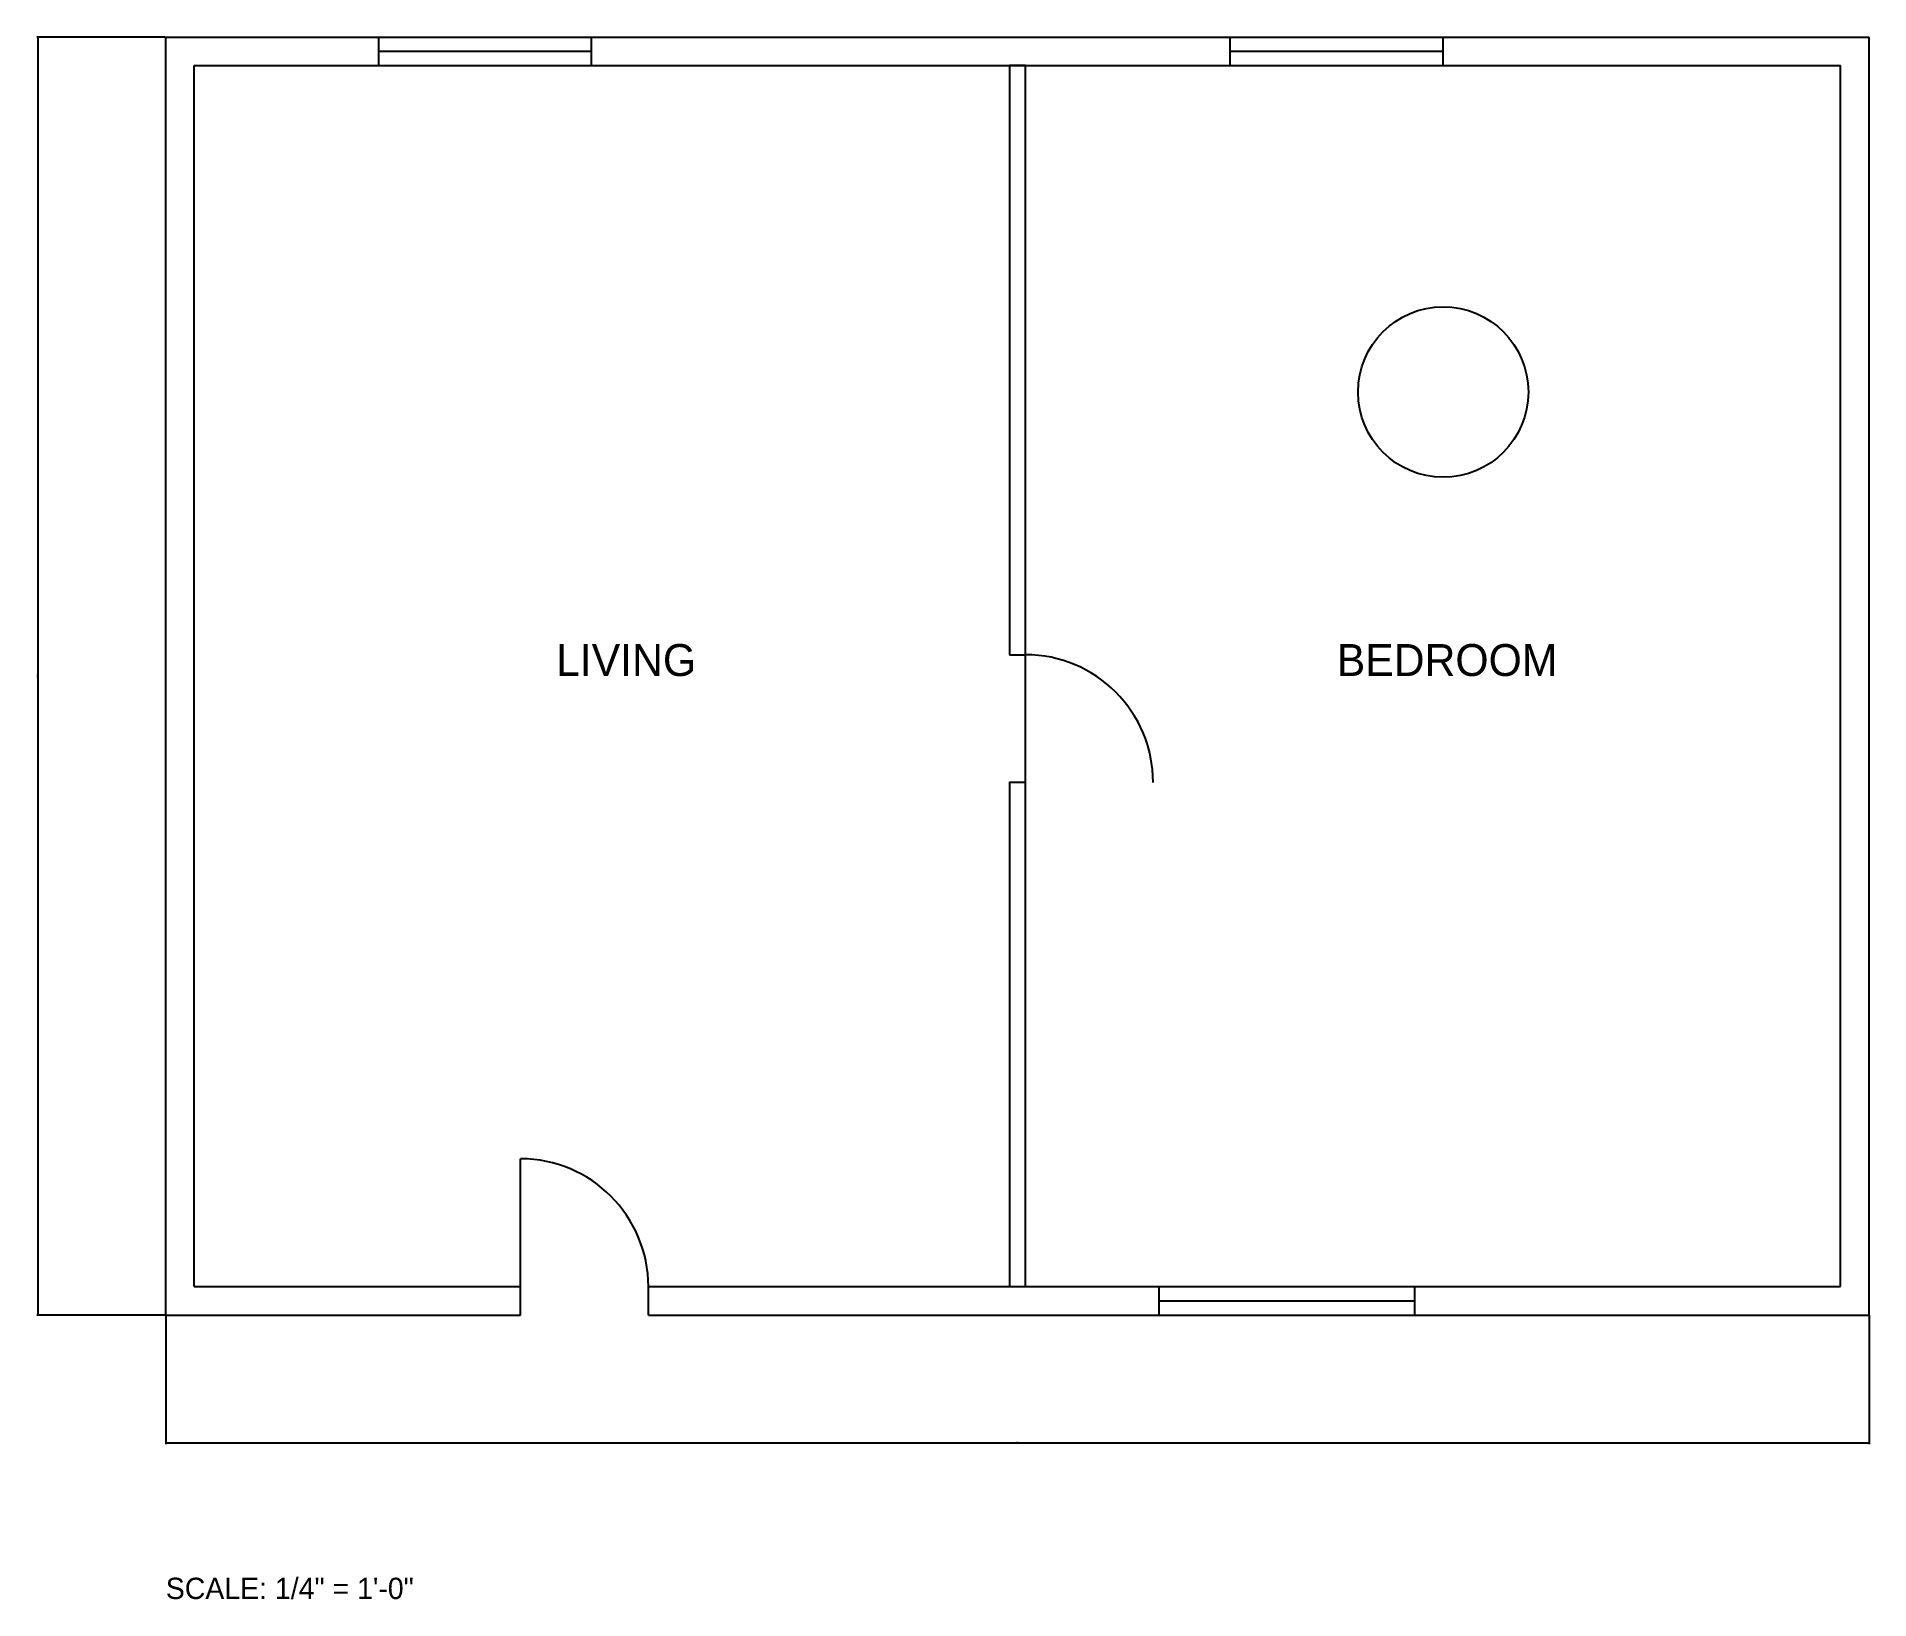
# Model space of a CAD drawing. Header units: inches. Extents: x -36 to 480, y -80 to 360.
import ezdxf

# ---------------------------------------------------------------- set-up
doc = ezdxf.new("R2010")
doc.units = ezdxf.units.IN
for name, color, linetype in [('A-ANNO-DIMS', 1, 'Continuous'), ('A-ANNO-TEXT', 2, 'Continuous'), ('A-DOOR', 3, 'Continuous'), ('A-FURN', 8, 'Continuous'), ('A-GLAZ', 4, 'Continuous'), ('A-WALL', 7, 'Continuous')]:
    doc.layers.add(name, color=color, linetype=linetype)
doc.styles.add('OpenSansCondensed-Light', font='OpenSansCondensed-Light.ttf')
doc.dimstyles.new('EZDXF', dxfattribs={"dimtxt": 0.25, "dimasz": 0.175, "dimexe": 0.375, "dimexo": 0.125, "dimgap": 0.1, "dimtad": 1, "dimlfac": 100, "dimzin": 12, "dimdsep": 46, "dimtxsty": 'OpenSansCondensed-Light', "dimblk": 'ARCHTICK', "dimcen": 2.5, "dimazin": 3, "dimtfac": 0.5, "dimtmove": 2, "dimatfit": 3})

# ---------------------------------------------------------------- blocks, each defined once
blk = doc.blocks.new('DOOR36')
blk.add_line((0, 0), (0, 36))
blk.add_arc((0, 0), 36, 0, 90)
blk = doc.blocks.new('WIN')
for p, q in [((0, 8), (1, 8)), ((0, 4), (1, 4)), ((0, 0), (1, 0))]:
    blk.add_line(p, q)
blk = doc.blocks.new('_ARCHTICK')
at = {"color": 0, "linetype": 'BYBLOCK', "const_width": 0.15}
blk.add_lwpolyline([(-0.5, -0.5), (0.5, 0.5)], dxfattribs=at)

msp = doc.modelspace()

# ---------------------------------------------------------------- linework, layer by layer
at = {"layer": 'A-FURN'}
msp.add_circle((360, 260), 24, dxfattribs=at)
at = {"layer": 'A-WALL'}
for p, q in [((0, 360), (60, 360)), ((0, 0), (0, 360)), ((60, 352), (60, 360)), ((120, 360), (300, 360)), ((120, 352), (120, 360)), ((300, 352), (300, 360)), ((360, 360), (480, 360)), ((360, 352), (360, 360)), ((480, 0), (480, 360)), ((8, 352), (60, 352)), ((8, 8), (8, 352)), ((120, 352), (300, 352)), ((360, 352), (472, 352)), ((472, 8), (472, 352)), ((8, 8), (100, 8)), ((100, 0), (100, 8)), ((136, 8), (280, 8)), ((136, 0), (136, 8)), ((280, 0), (280, 8)), ((352, 8), (472, 8)), ((352, 0), (352, 8)), ((0, 0), (100, 0)), ((136, 0), (280, 0)), ((352, 0), (480, 0))]:
    msp.add_line(p, q, dxfattribs=at)
for points in [[(237.75, 186), (242.25, 186), (242.25, 352), (237.75, 352)], [(237.75, 8), (242.25, 8), (242.25, 150), (237.75, 150)]]:
    msp.add_lwpolyline(points, close=True, dxfattribs=at)

# ---------------------------------------------------------------- block references
at = {"layer": 'A-DOOR'}
for p in [(242.25, 150), (100, 8)]:
    msp.add_blockref('DOOR36', p, dxfattribs=at)
at = {"layer": 'A-GLAZ'}
for p, xscale in [((60, 352), 60), ((300, 352), 60), ((280, 0), 72)]:
    msp.add_blockref('WIN', p, dxfattribs=dict(at, xscale=xscale))

# ---------------------------------------------------------------- texts
at = {"layer": 'A-ANNO-TEXT'}
for s, height, p in [('LIVING', 9, (110, 180)), ('BEDROOM', 9, (330, 180)), ('SCALE: 1/4" = 1\'-0"', 6, (0, -80))]:
    msp.add_text(s, height=height, dxfattribs=at).set_placement(p)

# ---------------------------------------------------------------- dimensions: what is measured, and where the dimension line sits
at = {"layer": 'A-ANNO-DIMS'}
msp.add_linear_dim(base=(-36, 0), p1=(0, 0), p2=(0, 360), angle=90, dimstyle='EZDXF', dxfattribs=at).render()
msp.add_linear_dim(base=(0, -36), p1=(0, 0), p2=(480, 0), dimstyle='EZDXF', dxfattribs=at).render()

doc.saveas('drawing.dxf')
